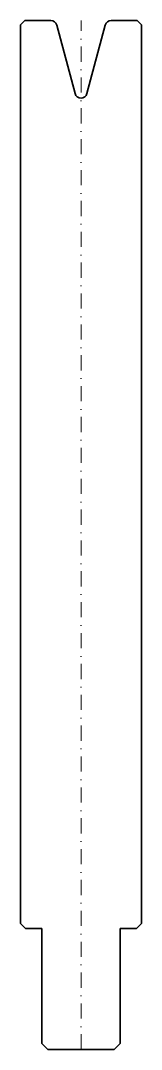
# Model space of a CAD drawing. Header units: millimetres. Extents: x -10 to 10, y -170 to 0.
import ezdxf

# ---------------------------------------------------------------- set-up
doc = ezdxf.new("R2010")
doc.units = ezdxf.units.MM
doc.header["$LTSCALE"] = 5
doc.linetypes.add('AUSGEZOGEN', pattern=[0])
doc.linetypes.add('DASHDOT', pattern=[1, 0.5, -0.25, 0, -0.25])
doc.layers.add('2', color=7, linetype='Continuous')

msp = doc.modelspace()

# ---------------------------------------------------------------- linework, layer by layer
at = {"layer": '2', "color": 7, "linetype": 'AUSGEZOGEN', "lineweight": 35}
for p, q in [((-10, -0.7), (-9.3, 0)), ((-9.3, 0), (-4.97, 0)), ((4.97, 0), (9.3, 0)), ((9.3, 0), (10, -0.7)), ((-10, -149.2), (-10, -0.7)), ((-4, -0.74), (-0.97, -12.06)), ((0.97, -12.06), (4, -0.74)), ((10, -0.7), (10, -149.2)), ((-9.2, -150), (-10, -149.2)), ((10, -149.2), (9.2, -150)), ((-6.5, -150), (-9.2, -150)), ((-6.5, -169), (-6.5, -150)), ((9.2, -150), (6.5, -150)), ((6.5, -150), (6.5, -169)), ((-5.5, -170), (-6.5, -169)), ((5.5, -170), (-5.5, -170)), ((6.5, -169), (5.5, -170))]:
    msp.add_line(p, q, dxfattribs=at)
at = {"layer": '2', "color": 7, "linetype": 'DASHDOT', "lineweight": 18}
msp.add_line((0, -170), (0, 0), dxfattribs=at)
at = {"layer": '2', "color": 7, "linetype": 'AUSGEZOGEN', "lineweight": 35}
for centre, start, end in [((-4.97, -1), 15, 90), ((4.97, -1), 90, 165), ((0, -11.81), 195, 345)]:
    msp.add_arc(centre, 1, start, end, dxfattribs=at)

doc.saveas('drawing.dxf')
